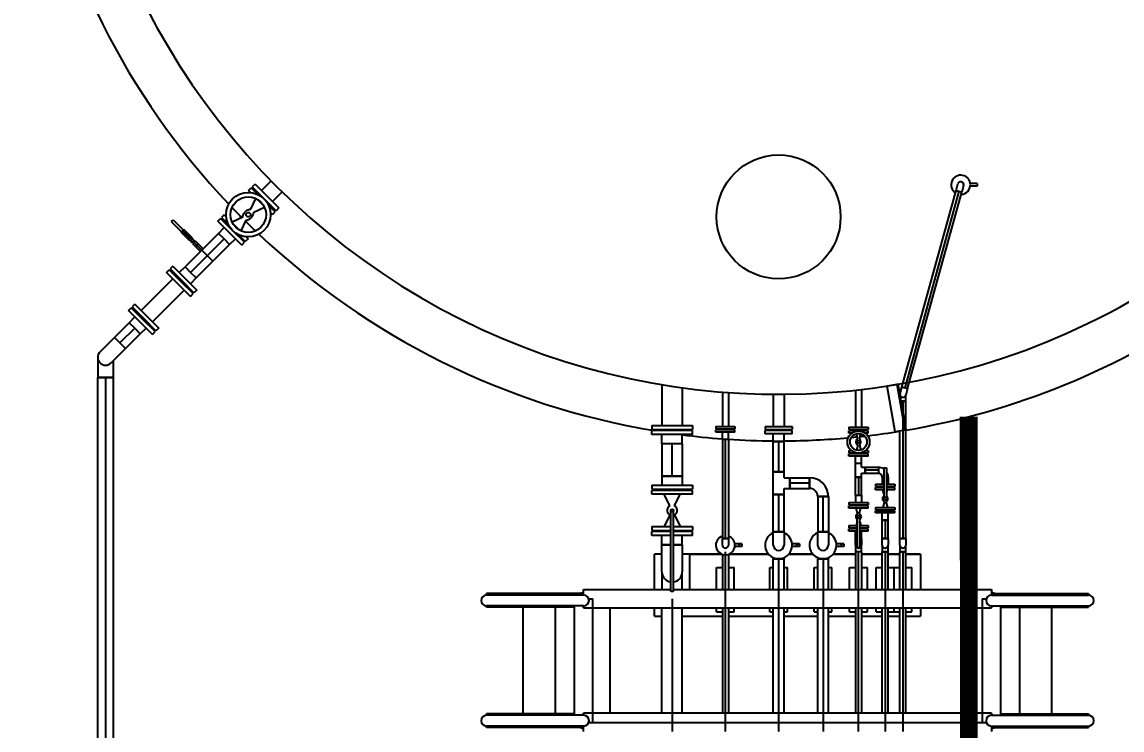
# Model space of a CAD drawing. Header units: inches. Extents: x 517790 to 538444, y 301815 to 302461.
# Drawn here: x 517831.44 to 517837.84, y 302307.45 to 302311.57 of the extents above; entities that cross this region are included whole.
import ezdxf
from ezdxf.enums import TextEntityAlignment as Align

# ---------------------------------------------------------------- set-up
doc = ezdxf.new("R2010")
doc.units = ezdxf.units.IN
doc.header["$MEASUREMENT"] = 0
for name, color, linetype in [('电气-接地设计-接地线', 3, '接地线'), ('硅胶总平面底图 工艺装置区', 253, 'Continuous'), ('硅胶总平面底图0804', 253, 'Continuous')]:
    doc.layers.add(name, color=color, linetype=linetype)
doc.styles.add('EESLTYPE', font='TXT.shx')
doc.styles.add('HZTXT', font='simplexs.shx', dxfattribs={"width": 0.7, "bigfont": 'hztxt.shx'})
doc.linetypes.add('接地线', pattern='A,500,["/",EESLTYPE,S=200,R=0,X=0,Y=-100],-200,60,-200', length=960)

msp = doc.modelspace()

# ---------------------------------------------------------------- linework, layer by layer
at = {"layer": '电气-接地设计-接地线', "color": 1, "linetype": '接地线', "ltscale": 0.005, "const_width": 0.1033}
msp.add_lwpolyline([(517836.9519, 302309.2702), (517836.9524, 302303.3303)], dxfattribs=at)
at = {"layer": '硅胶总平面底图 工艺装置区', "color": 9, "linetype": 'Continuous', "lineweight": -3}
for p, q in [((517832.7977, 302310.6248), (517832.7814, 302310.6086)), ((517832.7814, 302310.6086), (517832.851, 302310.539)), ((517832.7977, 302310.6248), (517832.8672, 302310.5552)), ((517832.8906, 302310.6436), (517832.8348, 302310.5877)), ((517836.8787, 302310.5872), (517836.8892, 302310.6252)), ((517836.9225, 302310.616), (517836.912, 302310.578)), ((517837.001, 302310.6283), (517836.9611, 302310.6283)), ((517837.001, 302310.6128), (517836.9611, 302310.6128)), ((517837.001, 302310.6283), (517837.001, 302310.6128)), ((517832.7596, 302310.5868), (517832.7759, 302310.6031)), ((517832.7715, 302310.5749), (517832.7596, 302310.5868)), ((517832.8178, 302310.5611), (517832.7759, 302310.6031)), ((517832.8134, 302310.5655), (517832.8141, 302310.5671)), ((517832.8227, 302310.5585), (517832.8141, 302310.5671)), ((517832.8672, 302310.5552), (517832.9368, 302310.4856)), ((517832.9556, 302310.5786), (517832.8997, 302310.5228)), ((517836.5628, 302309.4428), (517836.8787, 302310.5872)), ((517836.8954, 302310.5826), (517836.5794, 302309.4382)), ((517836.596, 302309.4337), (517836.912, 302310.578)), ((517836.8787, 302310.5872), (517836.912, 302310.578)), ((517836.8787, 302310.5872), (517836.8954, 302310.5826)), ((517836.8954, 302310.5826), (517836.912, 302310.578)), ((517832.7731, 302310.4781), (517832.8017, 302310.5403)), ((517832.7901, 302310.4611), (517832.8523, 302310.4897)), ((517832.8292, 302310.5172), (517832.811, 302310.5354)), ((517832.8474, 302310.499), (517832.8292, 302310.5172)), ((517832.851, 302310.539), (517832.9206, 302310.4694)), ((517832.8791, 302310.5021), (517832.8705, 302310.5107)), ((517832.9151, 302310.4639), (517832.8732, 302310.5058)), ((517832.8776, 302310.5014), (517832.8791, 302310.5021)), ((517832.9368, 302310.4856), (517832.9206, 302310.4694)), ((517832.3156, 302310.4114), (517832.3211, 302310.4168)), ((517832.3211, 302310.4168), (517832.438, 302310.2999)), ((517832.5812, 302310.4083), (517832.5974, 302310.4246)), ((517832.667, 302310.355), (517832.5974, 302310.4246)), ((517832.6181, 302310.4453), (517832.6018, 302310.429)), ((517832.6018, 302310.429), (517832.6437, 302310.3871)), ((517832.6181, 302310.4453), (517832.6299, 302310.4334)), ((517832.7268, 302310.4318), (517832.6646, 302310.4031)), ((517832.7438, 302310.4148), (517832.7151, 302310.3526)), ((517832.8988, 302310.4476), (517832.887, 302310.4595)), ((517832.8988, 302310.4476), (517832.9151, 302310.4639)), ((517832.3101, 302310.4059), (517832.3156, 302310.4114)), ((517832.3101, 302310.4059), (517832.427, 302310.289)), ((517832.4239, 302310.3031), (517832.3733, 302310.3536)), ((517832.3811, 302310.3614), (517832.3788, 302310.3591)), ((517832.3811, 302310.3614), (517832.4317, 302310.3109)), ((517832.6508, 302310.3387), (517832.5812, 302310.4083)), ((517832.5846, 302310.3376), (517832.6183, 302310.3712)), ((517832.6393, 302310.3915), (517832.6378, 302310.3908)), ((517832.6378, 302310.3908), (517832.6464, 302310.3822)), ((517832.7366, 302310.2854), (517832.667, 302310.355)), ((517832.6695, 302310.3939), (517832.6877, 302310.3757)), ((517832.6877, 302310.3757), (517832.7059, 302310.3575)), ((517832.3679, 302310.3481), (517832.3655, 302310.3458)), ((517832.3655, 302310.3458), (517832.4161, 302310.2953)), ((517832.4016, 302310.3144), (517832.3993, 302310.3121)), ((517832.4148, 302310.3277), (517832.4125, 302310.3254)), ((517832.4184, 302310.2976), (517832.4161, 302310.2953)), ((517832.4317, 302310.3109), (517832.4293, 302310.3085)), ((517832.4411, 302310.2858), (517832.4333, 302310.278)), ((517832.4367, 302310.2865), (517832.4385, 302310.2832)), ((517832.4404, 302310.2902), (517832.4437, 302310.2885)), ((517832.4489, 302310.2936), (517832.4411, 302310.2858)), ((517832.4579, 302310.269), (517832.4411, 302310.2858)), ((517832.4489, 302310.2936), (517832.4948, 302310.2477)), ((517832.487, 302310.2399), (517832.5846, 302310.3376)), ((517832.6171, 302310.3051), (517832.5195, 302310.2075)), ((517832.5846, 302310.3376), (517832.6171, 302310.3051)), ((517832.6171, 302310.3051), (517832.5846, 302310.3376)), ((517832.6171, 302310.3051), (517832.6496, 302310.2726)), ((517832.6496, 302310.2726), (517832.6171, 302310.3051)), ((517832.6496, 302310.2726), (517832.6832, 302310.3063)), ((517832.7203, 302310.2691), (517832.6508, 302310.3387)), ((517832.6942, 302310.3344), (517832.7028, 302310.3258)), ((517832.6991, 302310.3317), (517832.741, 302310.2898)), ((517832.7035, 302310.3273), (517832.7028, 302310.3258)), ((517832.7203, 302310.2691), (517832.7366, 302310.2854)), ((517832.7573, 302310.3061), (517832.741, 302310.2898)), ((517832.7454, 302310.3179), (517832.7573, 302310.3061)), ((517832.3901, 302310.143), (517832.487, 302310.2399)), ((517832.4333, 302310.278), (517832.4792, 302310.2321)), ((517832.4501, 302310.2612), (517832.4657, 302310.2768)), ((517832.487, 302310.2399), (517832.4579, 302310.269)), ((517832.5519, 302310.175), (517832.487, 302310.2399)), ((517832.4916, 302310.2353), (517832.487, 302310.2399)), ((517832.5519, 302310.175), (517832.6496, 302310.2726)), ((517832.5195, 302310.2075), (517832.4226, 302310.1106)), ((517832.455, 302310.0781), (517832.5519, 302310.175)), ((517832.2824, 302310.1096), (517832.2987, 302310.1259)), ((517832.352, 302310.04), (517832.2824, 302310.1096)), ((517832.3683, 302310.0563), (517832.2987, 302310.1259)), ((517832.3193, 302310.1465), (517832.303, 302310.1302)), ((517832.303, 302310.1302), (517832.3726, 302310.0606)), ((517832.3193, 302310.1465), (517832.3889, 302310.0769)), ((517832.3901, 302310.143), (517832.3564, 302310.1094)), ((517832.3901, 302310.143), (517832.4226, 302310.1106)), ((517832.3901, 302310.143), (517832.4226, 302310.1106)), ((517832.4226, 302310.1106), (517832.455, 302310.0781)), ((517832.4226, 302310.1106), (517832.455, 302310.0781)), ((517832.3195, 302310.0725), (517832.1351, 302309.8881)), ((517832.4216, 302309.9704), (517832.352, 302310.04)), ((517832.4379, 302309.9867), (517832.3683, 302310.0563)), ((517832.3726, 302310.0606), (517832.4422, 302309.991)), ((517832.3889, 302310.0769), (517832.4585, 302310.0073)), ((517832.455, 302310.0781), (517832.4214, 302310.0444)), ((517832.3845, 302310.0075), (517832.2001, 302309.8231)), ((517832.4216, 302309.9704), (517832.4379, 302309.9867)), ((517832.4585, 302310.0073), (517832.4422, 302309.991)), ((517832.0611, 302309.8882), (517832.0773, 302309.9045)), ((517832.1469, 302309.8349), (517832.0773, 302309.9045)), ((517832.098, 302309.9252), (517832.0817, 302309.9089)), ((517832.0817, 302309.9089), (517832.1513, 302309.8393)), ((517832.098, 302309.9252), (517832.1676, 302309.8556)), ((517832.1307, 302309.8186), (517832.0611, 302309.8882)), ((517832.0645, 302309.8175), (517832.0982, 302309.8511)), ((517832.1513, 302309.8393), (517832.2209, 302309.7697)), ((517832.1676, 302309.8556), (517832.2372, 302309.786)), ((517831.9789, 302309.7318), (517832.0645, 302309.8175)), ((517832.097, 302309.785), (517832.0113, 302309.6993)), ((517832.0645, 302309.8175), (517832.097, 302309.785)), ((517832.097, 302309.785), (517832.0645, 302309.8175)), ((517832.097, 302309.785), (517832.1295, 302309.7525)), ((517832.1295, 302309.7525), (517832.097, 302309.785)), ((517832.1295, 302309.7525), (517832.1631, 302309.7862)), ((517832.2002, 302309.749), (517832.1307, 302309.8186)), ((517832.2165, 302309.7653), (517832.1469, 302309.8349)), ((517832.2372, 302309.786), (517832.2209, 302309.7697)), ((517831.8953, 302309.6483), (517831.9789, 302309.7318)), ((517831.9789, 302309.7318), (517832.0113, 302309.6993)), ((517832.0438, 302309.6668), (517831.9789, 302309.7318)), ((517832.0438, 302309.6668), (517832.1295, 302309.7525)), ((517832.2002, 302309.749), (517832.2165, 302309.7653)), ((517832.0438, 302309.6668), (517831.9603, 302309.5833)), ((517832.0113, 302309.6993), (517832.0438, 302309.6668)), ((517831.8819, 302309.6158), (517831.8819, 302309.4977)), ((517831.9737, 302309.4977), (517831.9737, 302309.5968)), ((517831.9278, 302309.4977), (517831.8819, 302309.4977)), ((517831.8819, 302309.4977), (517831.9278, 302309.4977)), ((517831.8819, 302306.7211), (517831.8819, 302309.4977)), ((517831.9737, 302309.4977), (517831.9278, 302309.4977)), ((517831.9278, 302309.4977), (517831.9278, 302306.7211)), ((517831.9278, 302309.4977), (517831.9737, 302309.4977)), ((517831.9737, 302306.7211), (517831.9737, 302309.4977)), ((517835.1665, 302309.4565), (517835.1665, 302309.2182)), ((517836.535, 302309.4581), (517836.477, 302309.448)), ((517836.5411, 302309.4592), (517836.535, 302309.4581)), ((517836.5814, 302309.1927), (517836.535, 302309.4581)), ((517836.5875, 302309.1938), (517836.5411, 302309.4592)), ((517835.2847, 302309.4385), (517835.2847, 302309.2182)), ((517835.5183, 302309.4133), (517835.5183, 302309.213)), ((517835.5528, 302309.4107), (517835.5528, 302309.213)), ((517835.8144, 302309.4004), (517835.8144, 302309.2133)), ((517835.8768, 302309.4004), (517835.8768, 302309.2133)), ((517836.2933, 302309.4246), (517836.2933, 302309.2084)), ((517836.3278, 302309.4285), (517836.3278, 302309.2084)), ((517836.5234, 302309.1825), (517836.477, 302309.448)), ((517836.5517, 302309.4003), (517836.5517, 302309.3988)), ((517836.5523, 302309.4049), (517836.5628, 302309.4428)), ((517836.596, 302309.4337), (517836.5628, 302309.4428)), ((517836.5628, 302309.4428), (517836.5794, 302309.4382)), ((517836.5794, 302309.4382), (517836.596, 302309.4337)), ((517836.596, 302309.4337), (517836.5855, 302309.3957)), ((517836.5862, 302309.3609), (517836.5862, 302309.398)), ((517836.5689, 302309.3609), (517836.5583, 302309.3609)), ((517836.5583, 302309.3609), (517836.5862, 302309.3609)), ((517836.5862, 302309.3609), (517836.5689, 302309.3609)), ((517836.5689, 302309.3609), (517836.5689, 302309.3002)), ((517836.5862, 302309.2016), (517836.5862, 302309.3609)), ((517836.5689, 302309.3002), (517836.5689, 302309.1905)), ((517835.1075, 302309.2182), (517835.3437, 302309.2182)), ((517835.1075, 302309.2182), (517835.1075, 302309.1952)), ((517835.3437, 302309.2182), (517835.3437, 302309.1952)), ((517835.4798, 302309.213), (517835.5356, 302309.213)), ((517835.4798, 302309.213), (517835.4798, 302309.1998)), ((517835.4798, 302309.1998), (517835.5356, 302309.1998)), ((517835.5356, 302309.213), (517835.5914, 302309.213)), ((517835.5356, 302309.1998), (517835.5914, 302309.1998)), ((517835.5914, 302309.213), (517835.5914, 302309.1998)), ((517835.7669, 302309.2133), (517835.8456, 302309.2133)), ((517835.7669, 302309.2133), (517835.7669, 302309.1952)), ((517835.8456, 302309.2133), (517835.9243, 302309.2133)), ((517835.9243, 302309.2133), (517835.9243, 302309.1952)), ((517836.2548, 302309.2084), (517836.3106, 302309.2084)), ((517836.2548, 302309.2084), (517836.2548, 302309.1952)), ((517836.3106, 302309.2084), (517836.3664, 302309.2084)), ((517836.3664, 302309.2084), (517836.3664, 302309.1952)), ((517835.1075, 302309.1952), (517835.3437, 302309.1952)), ((517835.2256, 302309.189), (517835.1075, 302309.189)), ((517835.1075, 302309.166), (517835.1075, 302309.189)), ((517835.2256, 302309.166), (517835.1075, 302309.166)), ((517835.1665, 302309.1119), (517835.1665, 302309.166)), ((517835.3437, 302309.189), (517835.2256, 302309.189)), ((517835.3437, 302309.166), (517835.2256, 302309.166)), ((517835.2847, 302309.1119), (517835.2847, 302309.166)), ((517835.3437, 302309.166), (517835.3437, 302309.189)), ((517835.5356, 302309.1936), (517835.4798, 302309.1936)), ((517835.4798, 302309.1804), (517835.4798, 302309.1936)), ((517835.5356, 302309.1804), (517835.4798, 302309.1804)), ((517835.5183, 302309.138), (517835.5183, 302309.1804)), ((517835.5356, 302309.138), (517835.5183, 302309.138)), ((517835.5528, 302309.138), (517835.5183, 302309.138)), ((517835.5183, 302309.138), (517835.5183, 302308.5613)), ((517835.5914, 302309.1936), (517835.5356, 302309.1936)), ((517835.5914, 302309.1804), (517835.5356, 302309.1804)), ((517835.5528, 302309.138), (517835.5356, 302309.138)), ((517835.5356, 302308.5613), (517835.5356, 302309.138)), ((517835.5528, 302309.138), (517835.5528, 302309.1804)), ((517835.5528, 302309.138), (517835.5528, 302308.5613)), ((517835.5914, 302309.1804), (517835.5914, 302309.1936)), ((517835.7669, 302309.1952), (517835.8456, 302309.1952)), ((517835.8456, 302309.189), (517835.7669, 302309.189)), ((517835.7669, 302309.1709), (517835.7669, 302309.189)), ((517835.8456, 302309.1709), (517835.7669, 302309.1709)), ((517835.8144, 302309.125), (517835.8144, 302309.1709)), ((517835.8456, 302309.1952), (517835.9243, 302309.1952)), ((517835.9243, 302309.189), (517835.8456, 302309.189)), ((517835.9243, 302309.1709), (517835.8456, 302309.1709)), ((517835.8768, 302309.125), (517835.8768, 302309.1709)), ((517835.9243, 302309.1709), (517835.9243, 302309.189)), ((517836.2548, 302309.1952), (517836.3106, 302309.1952)), ((517836.3022, 302309.1875), (517836.2548, 302309.1875)), ((517836.2548, 302309.1743), (517836.2548, 302309.1875)), ((517836.2708, 302309.1743), (517836.2548, 302309.1743)), ((517836.3278, 302309.189), (517836.2933, 302309.189)), ((517836.2937, 302309.1875), (517836.2933, 302309.189)), ((517836.3058, 302309.1417), (517836.2981, 302309.1709)), ((517836.3106, 302309.1952), (517836.3664, 302309.1952)), ((517836.3154, 302309.1417), (517836.3231, 302309.1709)), ((517836.3664, 302309.1875), (517836.3189, 302309.1875)), ((517836.3274, 302309.1875), (517836.3278, 302309.189)), ((517836.3664, 302309.1743), (517836.3504, 302309.1743)), ((517836.3664, 302309.1743), (517836.3664, 302309.1875)), ((517836.5814, 302309.1927), (517836.5234, 302309.1825)), ((517836.5517, 302308.5613), (517836.5517, 302309.1875)), ((517836.5689, 302309.1905), (517836.5689, 302308.5613)), ((517836.5875, 302309.1938), (517836.5814, 302309.1927)), ((517836.5862, 302308.5613), (517836.5862, 302309.1935)), ((517835.2847, 302309.1119), (517835.1665, 302309.1119)), ((517835.1665, 302309.1119), (517835.1665, 302308.9247)), ((517835.2256, 302309.1119), (517835.1665, 302309.1119)), ((517835.2256, 302308.9247), (517835.2256, 302309.1119)), ((517835.2847, 302309.1119), (517835.2256, 302309.1119)), ((517835.2847, 302309.1119), (517835.2847, 302308.9247)), ((517835.8144, 302309.125), (517835.8768, 302309.125)), ((517835.8144, 302308.9493), (517835.8144, 302309.125)), ((517835.8456, 302309.125), (517835.8144, 302309.125)), ((517835.8456, 302309.125), (517835.8456, 302308.9493)), ((517835.8768, 302309.125), (517835.8456, 302309.125)), ((517835.8768, 302308.9493), (517835.8768, 302309.125)), ((517836.2548, 302309.0726), (517836.2708, 302309.0726)), ((517836.2548, 302309.0726), (517836.2548, 302309.0594)), ((517836.3058, 302309.1051), (517836.2981, 302309.076)), ((517836.3154, 302309.1051), (517836.3231, 302309.076)), ((517836.3504, 302309.0726), (517836.3664, 302309.0726)), ((517836.3664, 302309.0726), (517836.3664, 302309.0594)), ((517836.2548, 302309.0594), (517836.3022, 302309.0594)), ((517836.3106, 302309.0532), (517836.2548, 302309.0532)), ((517836.2548, 302309.04), (517836.2548, 302309.0532)), ((517836.3106, 302309.04), (517836.2548, 302309.04)), ((517836.2937, 302309.0594), (517836.2933, 302309.0578)), ((517836.2933, 302309.0578), (517836.3106, 302309.0578)), ((517836.2933, 302308.9976), (517836.2933, 302309.04)), ((517836.3106, 302309.0578), (517836.3278, 302309.0578)), ((517836.3664, 302309.0532), (517836.3106, 302309.0532)), ((517836.3664, 302309.04), (517836.3106, 302309.04)), ((517836.3189, 302309.0594), (517836.3664, 302309.0594)), ((517836.3274, 302309.0594), (517836.3278, 302309.0578)), ((517836.3278, 302308.9976), (517836.3278, 302309.04)), ((517836.3664, 302309.04), (517836.3664, 302309.0532)), ((517835.8144, 302308.9493), (517835.8768, 302308.9493)), ((517835.8768, 302308.9492), (517835.8144, 302308.9492)), ((517835.8144, 302308.818), (517835.8144, 302308.9492)), ((517835.8768, 302308.9148), (517835.8768, 302308.9492)), ((517836.3106, 302308.9976), (517836.2933, 302308.9976)), ((517836.3278, 302308.9976), (517836.2933, 302308.9976)), ((517836.2933, 302308.9188), (517836.2933, 302308.9976)), ((517836.3278, 302308.9976), (517836.3106, 302308.9976)), ((517836.3278, 302308.9755), (517836.3278, 302308.9976)), ((517836.3278, 302308.9755), (517836.3499, 302308.9755)), ((517836.3278, 302308.9188), (517836.3278, 302308.9409)), ((517836.3278, 302308.9409), (517836.3499, 302308.9409)), ((517836.3499, 302308.9409), (517836.3499, 302308.9755)), ((517836.35, 302308.9755), (517836.35, 302308.9409)), ((517836.35, 302308.9755), (517836.4262, 302308.9755)), ((517836.4262, 302308.9582), (517836.35, 302308.9582)), ((517836.35, 302308.9409), (517836.4262, 302308.9409)), ((517836.4262, 302308.9755), (517836.4262, 302308.9409)), ((517836.4262, 302308.9755), (517836.4262, 302308.9409)), ((517836.4578, 302308.9734), (517836.4656, 302308.9734)), ((517836.4578, 302308.9734), (517836.4578, 302308.793)), ((517836.4656, 302308.9734), (517836.4733, 302308.9734)), ((517836.4733, 302308.9734), (517836.4733, 302308.793)), ((517835.2847, 302308.9247), (517835.1665, 302308.9247)), ((517835.1665, 302308.9247), (517835.2256, 302308.9247)), ((517835.1665, 302308.9247), (517835.1665, 302308.8706)), ((517835.2256, 302308.9247), (517835.2847, 302308.9247)), ((517835.2847, 302308.9247), (517835.2847, 302308.8706)), ((517835.8768, 302308.9148), (517835.9112, 302308.9148)), ((517835.9112, 302308.9148), (517835.9112, 302308.8525)), ((517835.9112, 302308.9148), (517836.0252, 302308.9148)), ((517835.9112, 302308.8525), (517835.9112, 302308.9148)), ((517836.0252, 302308.8836), (517835.9112, 302308.8836)), ((517836.0252, 302308.9148), (517836.0252, 302308.8525)), ((517836.0252, 302308.8525), (517836.0252, 302308.9148)), ((517836.2933, 302308.9188), (517836.3278, 302308.9188)), ((517836.2933, 302308.8131), (517836.2933, 302308.9188)), ((517836.3278, 302308.9188), (517836.2933, 302308.9188)), ((517836.3106, 302308.9188), (517836.3106, 302308.8131)), ((517836.3278, 302308.8131), (517836.3278, 302308.9188)), ((517836.4098, 302308.8764), (517836.4578, 302308.8764)), ((517836.4098, 302308.8764), (517836.4098, 302308.8632)), ((517836.4483, 302308.9188), (517836.4578, 302308.9188)), ((517836.4483, 302308.9188), (517836.4483, 302308.8764)), ((517836.4578, 302308.9188), (517836.4483, 302308.9188)), ((517836.4733, 302308.9188), (517836.4828, 302308.9188)), ((517836.4828, 302308.9188), (517836.4733, 302308.9188)), ((517836.4733, 302308.8764), (517836.5214, 302308.8764)), ((517836.4828, 302308.9188), (517836.4828, 302308.8764)), ((517836.5214, 302308.8764), (517836.5214, 302308.8632)), ((517835.1075, 302308.8706), (517835.2256, 302308.8706)), ((517835.1075, 302308.8706), (517835.1075, 302308.8476)), ((517835.1075, 302308.8476), (517835.2256, 302308.8476)), ((517835.2256, 302308.8414), (517835.1075, 302308.8414)), ((517835.1075, 302308.8184), (517835.1075, 302308.8414)), ((517835.2256, 302308.8184), (517835.1075, 302308.8184)), ((517835.2256, 302308.843), (517835.1665, 302308.843)), ((517835.1673, 302308.8414), (517835.1665, 302308.843)), ((517835.2124, 302308.7511), (517835.1788, 302308.8184)), ((517835.2256, 302308.8706), (517835.3437, 302308.8706)), ((517835.2256, 302308.8476), (517835.3437, 302308.8476)), ((517835.2847, 302308.843), (517835.2256, 302308.843)), ((517835.3437, 302308.8414), (517835.2256, 302308.8414)), ((517835.3437, 302308.8184), (517835.2256, 302308.8184)), ((517835.2388, 302308.7511), (517835.2724, 302308.8184)), ((517835.2839, 302308.8414), (517835.2847, 302308.843)), ((517835.3437, 302308.8706), (517835.3437, 302308.8476)), ((517835.3437, 302308.8184), (517835.3437, 302308.8414)), ((517835.8144, 302308.818), (517835.8768, 302308.818)), ((517835.8144, 302308.6007), (517835.8144, 302308.818)), ((517835.8768, 302308.818), (517835.8144, 302308.818)), ((517835.8456, 302308.818), (517835.8456, 302308.6007)), ((517835.8768, 302308.818), (517835.8768, 302308.8525)), ((517835.8768, 302308.8525), (517835.9112, 302308.8525)), ((517835.8768, 302308.6007), (517835.8768, 302308.818)), ((517835.9112, 302308.8525), (517836.0252, 302308.8525)), ((517836.2933, 302308.8131), (517836.3278, 302308.8131)), ((517836.2933, 302308.8131), (517836.3106, 302308.8131)), ((517836.2933, 302308.8131), (517836.2933, 302308.7706)), ((517836.3106, 302308.8131), (517836.3278, 302308.8131)), ((517836.3278, 302308.8131), (517836.3278, 302308.7706)), ((517836.4098, 302308.8632), (517836.4578, 302308.8632)), ((517836.4578, 302308.857), (517836.4098, 302308.857)), ((517836.4098, 302308.8438), (517836.4098, 302308.857)), ((517836.4578, 302308.8438), (517836.4098, 302308.8438)), ((517836.4578, 302308.8586), (517836.4483, 302308.8586)), ((517836.4487, 302308.857), (517836.4483, 302308.8586)), ((517836.4578, 302308.8224), (517836.4522, 302308.8438)), ((517836.4733, 302308.8632), (517836.5214, 302308.8632)), ((517836.4828, 302308.8586), (517836.4733, 302308.8586)), ((517836.5214, 302308.857), (517836.4733, 302308.857)), ((517836.5214, 302308.8438), (517836.4733, 302308.8438)), ((517836.4733, 302308.8224), (517836.479, 302308.8438)), ((517836.4824, 302308.857), (517836.4828, 302308.8586)), ((517836.5214, 302308.8438), (517836.5214, 302308.857)), ((517836.1351, 302308.8049), (517836.0728, 302308.8049)), ((517836.0728, 302308.8049), (517836.0728, 302308.6007)), ((517836.0728, 302308.8049), (517836.1351, 302308.8049)), ((517836.1039, 302308.6007), (517836.1039, 302308.8049)), ((517836.1351, 302308.8049), (517836.1351, 302308.6007)), ((517836.2548, 302308.7706), (517836.3106, 302308.7706)), ((517836.2548, 302308.7706), (517836.2548, 302308.7574)), ((517836.2548, 302308.7574), (517836.3106, 302308.7574)), ((517836.3106, 302308.7512), (517836.2548, 302308.7512)), ((517836.2548, 302308.7381), (517836.2548, 302308.7512)), ((517836.3278, 302308.7528), (517836.2933, 302308.7528)), ((517836.2937, 302308.7512), (517836.2933, 302308.7528)), ((517836.3106, 302308.7706), (517836.3664, 302308.7706)), ((517836.3106, 302308.7574), (517836.3664, 302308.7574)), ((517836.3664, 302308.7512), (517836.3106, 302308.7512)), ((517836.3274, 302308.7512), (517836.3278, 302308.7528)), ((517836.3664, 302308.7706), (517836.3664, 302308.7574)), ((517836.3664, 302308.7381), (517836.3664, 302308.7512)), ((517836.4614, 302308.7771), (517836.4522, 302308.7421)), ((517836.4698, 302308.7771), (517836.479, 302308.7421)), ((517835.2124, 302308.6981), (517835.1788, 302308.6308)), ((517835.2178, 302308.2522), (517835.2178, 302308.7246)), ((517835.2333, 302308.2522), (517835.2333, 302308.7246)), ((517835.2388, 302308.6981), (517835.2724, 302308.6308)), ((517836.3106, 302308.7381), (517836.2548, 302308.7381)), ((517836.3064, 302308.7031), (517836.2972, 302308.7381)), ((517836.3028, 302308.5068), (517836.3028, 302308.6872)), ((517836.3664, 302308.7381), (517836.3106, 302308.7381)), ((517836.3148, 302308.7031), (517836.324, 302308.7381)), ((517836.3183, 302308.5068), (517836.3183, 302308.6872)), ((517836.4098, 302308.7421), (517836.4656, 302308.7421)), ((517836.4098, 302308.7421), (517836.4098, 302308.7289)), ((517836.4098, 302308.7289), (517836.4656, 302308.7289)), ((517836.4656, 302308.7228), (517836.4098, 302308.7228)), ((517836.4098, 302308.7096), (517836.4098, 302308.7228)), ((517836.4656, 302308.7096), (517836.4098, 302308.7096)), ((517836.4487, 302308.7289), (517836.4483, 302308.7274)), ((517836.4483, 302308.7274), (517836.4656, 302308.7274)), ((517836.4483, 302308.6671), (517836.4483, 302308.7096)), ((517836.4656, 302308.7421), (517836.5214, 302308.7421)), ((517836.4656, 302308.7289), (517836.5214, 302308.7289)), ((517836.4656, 302308.7274), (517836.4828, 302308.7274)), ((517836.5214, 302308.7228), (517836.4656, 302308.7228)), ((517836.5214, 302308.7096), (517836.4656, 302308.7096)), ((517836.4824, 302308.7289), (517836.4828, 302308.7274)), ((517836.4828, 302308.6671), (517836.4828, 302308.7096)), ((517836.5214, 302308.7421), (517836.5214, 302308.7289)), ((517836.5214, 302308.7096), (517836.5214, 302308.7228)), ((517835.1075, 302308.6308), (517835.2178, 302308.6308)), ((517835.1075, 302308.6308), (517835.1075, 302308.6078)), ((517835.2333, 302308.6308), (517835.3437, 302308.6308)), ((517835.3437, 302308.6308), (517835.3437, 302308.6078)), ((517836.2548, 302308.6363), (517836.3028, 302308.6363)), ((517836.2548, 302308.6363), (517836.2548, 302308.6232)), ((517836.2548, 302308.6232), (517836.3028, 302308.6232)), ((517836.2937, 302308.6232), (517836.2933, 302308.6216)), ((517836.2933, 302308.6216), (517836.3028, 302308.6216)), ((517836.3028, 302308.6577), (517836.2972, 302308.6363)), ((517836.3183, 302308.6577), (517836.324, 302308.6363)), ((517836.3183, 302308.6363), (517836.3664, 302308.6363)), ((517836.3183, 302308.6232), (517836.3664, 302308.6232)), ((517836.3183, 302308.6216), (517836.3278, 302308.6216)), ((517836.3274, 302308.6232), (517836.3278, 302308.6216)), ((517836.3664, 302308.6363), (517836.3664, 302308.6232)), ((517836.4656, 302308.6671), (517836.4483, 302308.6671)), ((517836.4483, 302308.6671), (517836.4656, 302308.6671)), ((517836.4483, 302308.5613), (517836.4483, 302308.6671)), ((517836.4828, 302308.6671), (517836.4656, 302308.6671)), ((517836.4656, 302308.6671), (517836.4656, 302308.5613)), ((517836.4656, 302308.6671), (517836.4828, 302308.6671)), ((517836.4828, 302308.5613), (517836.4828, 302308.6671)), ((517835.1075, 302308.6078), (517835.2178, 302308.6078)), ((517835.2178, 302308.6016), (517835.1075, 302308.6016)), ((517835.1075, 302308.5786), (517835.1075, 302308.6016)), ((517835.2178, 302308.5786), (517835.1075, 302308.5786)), ((517835.1673, 302308.6078), (517835.1665, 302308.6062)), ((517835.1665, 302308.6062), (517835.2178, 302308.6062)), ((517835.1665, 302308.5245), (517835.1665, 302308.5786)), ((517835.2333, 302308.6078), (517835.3437, 302308.6078)), ((517835.2333, 302308.6062), (517835.2847, 302308.6062)), ((517835.3437, 302308.6016), (517835.2333, 302308.6016)), ((517835.3437, 302308.5786), (517835.2333, 302308.5786)), ((517835.2839, 302308.6078), (517835.2847, 302308.6062)), ((517835.2847, 302308.5245), (517835.2847, 302308.5786)), ((517835.3437, 302308.5786), (517835.3437, 302308.6016)), ((517835.5528, 302308.5613), (517835.5183, 302308.5613)), ((517835.5183, 302308.5613), (517835.5528, 302308.5613)), ((517835.5183, 302308.522), (517835.5183, 302308.5613)), ((517835.5528, 302308.5613), (517835.5528, 302308.522)), ((517835.8768, 302308.6007), (517835.8144, 302308.6007)), ((517835.8144, 302308.522), (517835.8144, 302308.6007)), ((517835.8144, 302308.6007), (517835.8768, 302308.6007)), ((517835.8768, 302308.6007), (517835.8768, 302308.522)), ((517836.0728, 302308.6007), (517836.1351, 302308.6007)), ((517836.0728, 302308.522), (517836.0728, 302308.6007)), ((517836.1351, 302308.6007), (517836.0728, 302308.6007)), ((517836.1351, 302308.6007), (517836.1351, 302308.522)), ((517836.3028, 302308.617), (517836.2548, 302308.617)), ((517836.2548, 302308.6038), (517836.2548, 302308.617)), ((517836.3028, 302308.6038), (517836.2548, 302308.6038)), ((517836.2933, 302308.5613), (517836.2933, 302308.6038)), ((517836.2933, 302308.5613), (517836.3028, 302308.5613)), ((517836.2933, 302308.522), (517836.2933, 302308.5613)), ((517836.3028, 302308.5613), (517836.2933, 302308.5613)), ((517836.3664, 302308.617), (517836.3183, 302308.617)), ((517836.3664, 302308.6038), (517836.3183, 302308.6038)), ((517836.3183, 302308.5613), (517836.3278, 302308.5613)), ((517836.3278, 302308.5613), (517836.3183, 302308.5613)), ((517836.3278, 302308.5613), (517836.3278, 302308.6038)), ((517836.3278, 302308.5613), (517836.3278, 302308.522)), ((517836.3664, 302308.6038), (517836.3664, 302308.617)), ((517836.4483, 302308.5613), (517836.4656, 302308.5613)), ((517836.4828, 302308.5613), (517836.4483, 302308.5613)), ((517836.4483, 302308.522), (517836.4483, 302308.5613)), ((517836.4656, 302308.5613), (517836.4828, 302308.5613)), ((517836.4828, 302308.5613), (517836.4828, 302308.522)), ((517836.5862, 302308.5613), (517836.5517, 302308.5613)), ((517836.5517, 302308.522), (517836.5517, 302308.5613)), ((517836.5517, 302308.5613), (517836.5862, 302308.5613)), ((517836.5862, 302308.5613), (517836.5862, 302308.522)), ((517835.2178, 302308.5245), (517835.1665, 302308.5245)), ((517835.1665, 302308.5245), (517835.2178, 302308.5245)), ((517835.1665, 302308.367), (517835.1665, 302308.5245)), ((517835.2847, 302308.5245), (517835.2333, 302308.5245)), ((517835.2333, 302308.5245), (517835.2847, 302308.5245)), ((517835.2847, 302308.5245), (517835.2847, 302308.367)), ((517835.6307, 302308.5297), (517835.5908, 302308.5297)), ((517835.6307, 302308.5142), (517835.5908, 302308.5142)), ((517835.6307, 302308.5297), (517835.6307, 302308.522)), ((517835.6307, 302308.522), (517835.6307, 302308.5142)), ((517835.967, 302308.5297), (517835.9239, 302308.5297)), ((517835.967, 302308.5142), (517835.9239, 302308.5142)), ((517835.967, 302308.5297), (517835.967, 302308.522)), ((517835.967, 302308.522), (517835.967, 302308.5142)), ((517836.2253, 302308.5297), (517836.1823, 302308.5297)), ((517836.2253, 302308.5142), (517836.1823, 302308.5142)), ((517836.2253, 302308.5297), (517836.2253, 302308.522)), ((517836.2253, 302308.522), (517836.2253, 302308.5142)), ((517836.2933, 302308.522), (517836.2933, 302308.4826)), ((517836.3106, 302308.5068), (517836.3028, 302308.5068)), ((517836.3183, 302308.5068), (517836.3106, 302308.5068)), ((517836.3278, 302308.4826), (517836.3278, 302308.522)), ((517836.4483, 302308.522), (517836.4483, 302308.4826)), ((517836.4828, 302308.4826), (517836.4828, 302308.522)), ((517836.5517, 302308.522), (517836.5517, 302308.4826)), ((517836.5862, 302308.4826), (517836.5862, 302308.522)), ((517835.1223, 302308.2636), (517835.1223, 302308.4703)), ((517835.1665, 302308.4703), (517835.1223, 302308.4703)), ((517835.3289, 302308.4703), (517835.2847, 302308.4703)), ((517835.3289, 302308.2636), (517835.3289, 302308.4703)), ((517835.5146, 302308.4703), (517835.3289, 302308.4703)), ((517835.3289, 302308.4703), (517835.5146, 302308.4703)), ((517835.5183, 302308.4689), (517835.5183, 302308.2636)), ((517835.5356, 302308.4662), (517835.5356, 302308.4826)), ((517835.5356, 302308.2636), (517835.5356, 302308.4662)), ((517835.5528, 302308.4689), (517835.5528, 302308.2636)), ((517835.7862, 302308.4703), (517835.5566, 302308.4703)), ((517835.5566, 302308.4703), (517835.7862, 302308.4703)), ((517835.8144, 302308.4497), (517835.8144, 302308.4432)), ((517835.8144, 302308.4432), (517835.8768, 302308.4432)), ((517835.8144, 302308.2636), (517835.8144, 302308.4432)), ((517835.8456, 302308.4432), (517835.8144, 302308.4432)), ((517835.8456, 302308.4432), (517835.8456, 302308.2636)), ((517835.8768, 302308.4432), (517835.8456, 302308.4432)), ((517835.8768, 302308.4432), (517835.8768, 302308.4497)), ((517835.8768, 302308.2636), (517835.8768, 302308.4432)), ((517836.0445, 302308.4703), (517835.905, 302308.4703)), ((517835.905, 302308.4703), (517836.0445, 302308.4703)), ((517836.0728, 302308.4497), (517836.0728, 302308.4432)), ((517836.0728, 302308.4432), (517836.1351, 302308.4432)), ((517836.0728, 302308.2636), (517836.0728, 302308.4432)), ((517836.1039, 302308.4432), (517836.0728, 302308.4432)), ((517836.1039, 302308.4432), (517836.1039, 302308.2636)), ((517836.1351, 302308.4432), (517836.1039, 302308.4432)), ((517836.1351, 302308.4432), (517836.1351, 302308.4497)), ((517836.1351, 302308.2636), (517836.1351, 302308.4432)), ((517836.2933, 302308.4703), (517836.1633, 302308.4703)), ((517836.1633, 302308.4703), (517836.2933, 302308.4703)), ((517836.3278, 302308.4826), (517836.2933, 302308.4826)), ((517836.2933, 302308.4826), (517836.2933, 302308.2636)), ((517836.3106, 302308.4826), (517836.2933, 302308.4826)), ((517836.3106, 302308.2636), (517836.3106, 302308.4826)), ((517836.3278, 302308.4826), (517836.3106, 302308.4826)), ((517836.3278, 302308.4826), (517836.3278, 302308.2636)), ((517836.4483, 302308.4703), (517836.3278, 302308.4703)), ((517836.3278, 302308.4703), (517836.4483, 302308.4703)), ((517836.4656, 302308.4826), (517836.4483, 302308.4826)), ((517836.4483, 302308.4826), (517836.4656, 302308.4826)), ((517836.4483, 302308.2636), (517836.4483, 302308.4826)), ((517836.4828, 302308.4826), (517836.4656, 302308.4826)), ((517836.4656, 302308.4826), (517836.4656, 302308.2636)), ((517836.4656, 302308.4826), (517836.4828, 302308.4826)), ((517836.4828, 302308.2636), (517836.4828, 302308.4826)), ((517836.5517, 302308.4703), (517836.4828, 302308.4703)), ((517836.4828, 302308.4703), (517836.5517, 302308.4703)), ((517836.5689, 302308.4826), (517836.5517, 302308.4826)), ((517836.5517, 302308.4826), (517836.5862, 302308.4826)), ((517836.5517, 302308.2636), (517836.5517, 302308.4826)), ((517836.5862, 302308.4826), (517836.5689, 302308.4826)), ((517836.5689, 302308.4826), (517836.5689, 302308.2636)), ((517836.5862, 302308.2636), (517836.5862, 302308.4826)), ((517836.6722, 302308.4703), (517836.5862, 302308.4703)), ((517836.5862, 302308.4703), (517836.6722, 302308.4703)), ((517836.6722, 302308.4703), (517836.6722, 302308.2636)), ((517836.6722, 302308.4703), (517836.6722, 302308.2636)), ((517835.1665, 302308.367), (517835.1665, 302308.2636)), ((517835.2847, 302308.2636), (517835.2847, 302308.367)), ((517835.4839, 302308.2636), (517835.4839, 302308.3928)), ((517835.4839, 302308.3928), (517835.5183, 302308.3928)), ((517835.5528, 302308.3928), (517835.5873, 302308.3928)), ((517835.5873, 302308.2636), (517835.5873, 302308.3928)), ((517835.7939, 302308.3928), (517835.8144, 302308.3928)), ((517835.7939, 302308.2636), (517835.7939, 302308.3928)), ((517835.8768, 302308.3928), (517835.8973, 302308.3928)), ((517835.8973, 302308.2636), (517835.8973, 302308.3928)), ((517836.0523, 302308.2636), (517836.0523, 302308.3928)), ((517836.0523, 302308.3928), (517836.0728, 302308.3928)), ((517836.1351, 302308.3928), (517836.1556, 302308.3928)), ((517836.1556, 302308.2636), (517836.1556, 302308.3928)), ((517836.2589, 302308.3928), (517836.2933, 302308.3928)), ((517836.2589, 302308.2636), (517836.2589, 302308.3928)), ((517836.3278, 302308.3928), (517836.3622, 302308.3928)), ((517836.3622, 302308.2636), (517836.3622, 302308.3928)), ((517836.4139, 302308.3928), (517836.4483, 302308.3928)), ((517836.4139, 302308.2636), (517836.4139, 302308.3928)), ((517836.4828, 302308.3928), (517836.5172, 302308.3928)), ((517836.5172, 302308.2636), (517836.5172, 302308.3928)), ((517836.5172, 302308.2636), (517836.5172, 302308.3928)), ((517836.5172, 302308.3928), (517836.5517, 302308.3928)), ((517836.5862, 302308.3928), (517836.6206, 302308.3928)), ((517836.6206, 302308.2636), (517836.6206, 302308.3928)), ((517834.1452, 302308.2316), (517834.1452, 302308.2404)), ((517834.1452, 302308.2404), (517834.1452, 302308.2316)), ((517834.6923, 302308.2404), (517834.1452, 302308.2404)), ((517834.7106, 302308.2636), (517835.2178, 302308.2636)), ((517834.7106, 302308.2316), (517834.7106, 302308.2636)), ((517835.2256, 302308.2522), (517835.2178, 302308.2522)), ((517835.2333, 302308.2522), (517835.2256, 302308.2522)), ((517835.2333, 302308.2636), (517837.084, 302308.2636)), ((517835.5356, 302308.1571), (517835.5356, 302308.2636)), ((517835.8456, 302308.2636), (517835.8456, 302308.1571)), ((517836.1039, 302308.2636), (517836.1039, 302308.1571)), ((517836.3106, 302308.1571), (517836.3106, 302308.2636)), ((517836.4656, 302308.2636), (517836.4656, 302308.1571)), ((517836.5689, 302308.2636), (517836.5689, 302308.1571)), ((517837.084, 302308.2636), (517837.084, 302308.2316)), ((517837.1022, 302308.2404), (517837.6494, 302308.2404)), ((517837.6494, 302308.2404), (517837.6494, 302308.2316)), ((517837.6494, 302308.2404), (517837.6494, 302308.2316)), ((517834.7106, 302308.2316), (517834.1452, 302308.2316)), ((517834.7401, 302308.2104), (517834.7638, 302308.2104)), ((517834.7638, 302307.4903), (517834.7638, 302308.2104)), ((517835.2256, 302308.2095), (517835.2256, 302308.1571)), ((517837.0307, 302308.2104), (517837.0544, 302308.2104)), ((517837.0307, 302308.2104), (517837.0307, 302307.4903)), ((517837.084, 302308.2316), (517837.6494, 302308.2316)), ((517834.1452, 302308.1603), (517834.1452, 302308.1691)), ((517834.1452, 302308.1691), (517834.1452, 302308.1603)), ((517834.7106, 302308.1691), (517834.1452, 302308.1691)), ((517834.6573, 302308.1603), (517834.1452, 302308.1603)), ((517834.3588, 302307.5403), (517834.3588, 302308.1603)), ((517834.5473, 302307.5403), (517834.5473, 302308.1603)), ((517834.6573, 302307.5315), (517834.6573, 302308.1691)), ((517834.7106, 302308.1571), (517834.7106, 302308.1691)), ((517834.7106, 302308.1571), (517837.084, 302308.1571)), ((517834.8622, 302308.1571), (517834.8622, 302307.5436)), ((517835.1223, 302308.1086), (517835.1223, 302308.1571)), ((517835.1223, 302308.1086), (517835.1223, 302308.1571)), ((517835.1223, 302308.1086), (517835.1665, 302308.1086)), ((517835.1223, 302308.1086), (517835.1665, 302308.1086)), ((517835.1665, 302307.5436), (517835.1665, 302308.1571)), ((517835.2256, 302308.1571), (517835.2256, 302307.5436)), ((517835.2847, 302307.5436), (517835.2847, 302308.1571)), ((517835.2847, 302308.1086), (517835.5183, 302308.1086)), ((517835.2847, 302308.1086), (517835.5183, 302308.1086)), ((517835.4839, 302308.1345), (517835.4839, 302308.1571)), ((517835.4839, 302308.1345), (517835.5183, 302308.1345)), ((517835.5183, 302308.1571), (517835.5183, 302307.5436)), ((517835.5356, 302307.5436), (517835.5356, 302308.1571)), ((517835.5528, 302308.1571), (517835.5528, 302307.5436)), ((517835.5528, 302308.1345), (517835.5873, 302308.1345)), ((517835.5528, 302308.1086), (517835.8144, 302308.1086)), ((517835.5528, 302308.1086), (517835.8144, 302308.1086)), ((517835.5873, 302308.1345), (517835.5873, 302308.1571)), ((517835.7939, 302308.1345), (517835.7939, 302308.1571)), ((517835.7939, 302308.1345), (517835.8144, 302308.1345)), ((517835.8144, 302307.5436), (517835.8144, 302308.1571)), ((517835.8456, 302308.1571), (517835.8456, 302307.5436)), ((517835.8768, 302307.5436), (517835.8768, 302308.1571)), ((517835.8768, 302308.1345), (517835.8973, 302308.1345)), ((517835.8768, 302308.1086), (517836.0728, 302308.1086)), ((517835.8768, 302308.1086), (517836.0728, 302308.1086)), ((517835.8973, 302308.1345), (517835.8973, 302308.1571)), ((517836.0523, 302308.1345), (517836.0523, 302308.1571)), ((517836.0523, 302308.1345), (517836.0728, 302308.1345)), ((517836.0728, 302307.5436), (517836.0728, 302308.1571)), ((517836.1039, 302308.1571), (517836.1039, 302307.5436)), ((517836.1351, 302307.5436), (517836.1351, 302308.1571)), ((517836.1351, 302308.1345), (517836.1556, 302308.1345)), ((517836.1351, 302308.1086), (517836.2933, 302308.1086)), ((517836.1351, 302308.1086), (517836.2933, 302308.1086)), ((517836.1556, 302308.1345), (517836.1556, 302308.1571)), ((517836.2589, 302308.1345), (517836.2589, 302308.1571)), ((517836.2589, 302308.1345), (517836.2933, 302308.1345)), ((517836.2933, 302308.1571), (517836.2933, 302307.5436)), ((517836.3106, 302307.5436), (517836.3106, 302308.1571)), ((517836.3278, 302308.1571), (517836.3278, 302307.5436)), ((517836.3278, 302308.1345), (517836.3622, 302308.1345)), ((517836.3278, 302308.1086), (517836.4483, 302308.1086)), ((517836.3278, 302308.1086), (517836.4483, 302308.1086)), ((517836.3622, 302308.1345), (517836.3622, 302308.1571)), ((517836.4139, 302308.1345), (517836.4139, 302308.1571)), ((517836.4139, 302308.1345), (517836.4483, 302308.1345)), ((517836.4483, 302307.5436), (517836.4483, 302308.1571)), ((517836.4656, 302308.1571), (517836.4656, 302307.5436)), ((517836.4828, 302307.5436), (517836.4828, 302308.1571)), ((517836.4828, 302308.1345), (517836.5172, 302308.1345)), ((517836.4828, 302308.1086), (517836.5517, 302308.1086)), ((517836.4828, 302308.1086), (517836.5517, 302308.1086)), ((517836.5172, 302308.1345), (517836.5172, 302308.1571)), ((517836.5172, 302308.1345), (517836.5172, 302308.1571)), ((517836.5172, 302308.1345), (517836.5517, 302308.1345)), ((517836.5517, 302307.5436), (517836.5517, 302308.1571)), ((517836.5689, 302308.1571), (517836.5689, 302307.5436)), ((517836.5862, 302307.5436), (517836.5862, 302308.1571)), ((517836.5862, 302308.1345), (517836.6206, 302308.1345)), ((517836.5862, 302308.1086), (517836.6722, 302308.1086)), ((517836.5862, 302308.1086), (517836.6722, 302308.1086)), ((517836.6206, 302308.1345), (517836.6206, 302308.1571)), ((517836.6722, 302308.1571), (517836.6722, 302308.1086)), ((517836.6722, 302308.1571), (517836.6722, 302308.1086)), ((517836.9323, 302307.5436), (517836.9323, 302308.1571)), ((517837.084, 302308.1691), (517837.6494, 302308.1691)), ((517837.084, 302308.1691), (517837.084, 302308.1571)), ((517837.1372, 302308.1691), (517837.1372, 302307.5315)), ((517837.1372, 302308.1603), (517837.6494, 302308.1603)), ((517837.2472, 302308.1603), (517837.2472, 302307.5403)), ((517837.4357, 302307.5403), (517837.4357, 302308.1603)), ((517837.6494, 302308.1691), (517837.6494, 302308.1603)), ((517837.6494, 302308.1691), (517837.6494, 302308.1603)), ((517834.1452, 302307.5315), (517834.1452, 302307.5403)), ((517834.6573, 302307.5403), (517834.1452, 302307.5403)), ((517834.1452, 302307.5315), (517834.1452, 302307.5403)), ((517834.7106, 302307.5315), (517834.1452, 302307.5315)), ((517837.084, 302307.5436), (517834.7106, 302307.5436)), ((517834.7106, 302307.5315), (517834.7106, 302307.5436)), ((517835.2256, 302307.5436), (517835.2256, 302307.437)), ((517835.5356, 302307.437), (517835.5356, 302307.5436)), ((517835.8456, 302307.5436), (517835.8456, 302307.437)), ((517836.1039, 302307.5436), (517836.1039, 302307.437)), ((517836.3106, 302307.437), (517836.3106, 302307.5436)), ((517836.4656, 302307.5436), (517836.4656, 302307.437)), ((517836.5689, 302307.5436), (517836.5689, 302307.437)), ((517837.084, 302307.5436), (517837.084, 302307.5315)), ((517837.084, 302307.5315), (517837.6494, 302307.5315)), ((517837.1372, 302307.5403), (517837.6494, 302307.5403)), ((517837.6494, 302307.5403), (517837.6494, 302307.5315)), ((517837.6494, 302307.5315), (517837.6494, 302307.5403)), ((517834.1452, 302307.4603), (517834.1452, 302307.4691)), ((517834.1452, 302307.4603), (517834.1452, 302307.4691)), ((517834.7106, 302307.4691), (517834.1452, 302307.4691)), ((517834.7106, 302307.437), (517834.7106, 302307.4691)), ((517834.7401, 302307.4903), (517837.0544, 302307.4903)), ((517837.084, 302307.4691), (517837.6494, 302307.4691)), ((517837.084, 302307.4691), (517837.084, 302307.437)), ((517837.6494, 302307.4691), (517837.6494, 302307.4603)), ((517837.6494, 302307.4603), (517837.6494, 302307.4691)), ((517834.6923, 302307.4603), (517834.1452, 302307.4603)), ((517837.1022, 302307.4603), (517837.6494, 302307.4603))]:
    msp.add_line(p, q, dxfattribs=at)
for centre, radius in [((517835.8456, 302310.4336), 0.3609), ((517832.7584, 302310.4464), 0.1292), ((517832.7584, 302310.4464), 0.1033), ((517832.7584, 302310.4464), 0.0129), ((517832.4325, 302310.2944), 0.00775), ((517836.3106, 302309.1234), 0.0646), ((517836.3106, 302309.1234), 0.0491), ((517836.3106, 302309.1234), 0.00775), ((517836.4656, 302308.793), 0.00775), ((517835.2256, 302308.7246), 0.00775), ((517836.3106, 302308.6872), 0.00775), ((517835.623, 302308.522), 0.00775), ((517835.9592, 302308.522), 0.00775), ((517836.2176, 302308.522), 0.00775)]:
    msp.add_circle(centre, radius, dxfattribs=at)
for centre, radius, start, end in [((517835.8456, 302313.5336), 4.4045, 90.80927, 223.38961), ((517835.8456, 302313.5336), 4.4045, 90.80927, 223.38961), ((517835.8456, 302313.5336), 4.1333, 295.78541, 58.14208), ((517835.8456, 302313.5336), 4.1333, 180, 295.78541), ((517836.9058, 302310.6206), 0.0558, 0, 236.54104), ((517836.9058, 302310.6206), 0.0173, 344.56482, 164.56482), ((517836.9058, 302310.6206), 0.0173, 0, 164.56482), ((517836.9058, 302310.6206), 0.0558, 272.5886, 0), ((517836.9058, 302310.6206), 0.0173, 344.56482, 0), ((517835.8456, 302313.5336), 4.4045, 223.74783, 224.8149), ((517835.8456, 302313.5336), 4.4045, 223.74783, 224.8149), ((517835.8456, 302313.5336), 4.4045, 225.18511, 226.25216), ((517835.8456, 302313.5336), 4.4045, 225.18511, 226.25216), ((517832.4325, 302310.2944), 0.00899, 194.55529, 297.95607), ((517832.4325, 302310.2944), 0.00899, 0, 75.44471), ((517832.4325, 302310.2944), 0.00899, 332.04393, 0), ((517835.8456, 302313.5336), 4.4045, 226.61039, 260.53325), ((517835.8456, 302313.5336), 4.4045, 226.61039, 260.53325), ((517835.8456, 302313.5336), 4.4045, 279.67974, 304.79971), ((517835.8456, 302313.5336), 4.4045, 279.67974, 304.79971), ((517831.9278, 302309.6158), 0.0459, 135, 315), ((517831.9278, 302309.6158), 0.0459, 135, 315), ((517836.5689, 302309.4003), 0.0173, 164.56482, 344.56482), ((517836.5689, 302309.4003), 0.0173, 164.56482, 344.56482), ((517835.8456, 302313.5336), 4.4045, 262.68323, 265.73904), ((517835.8456, 302313.5336), 4.4045, 262.68323, 265.73904), ((517835.8456, 302313.5336), 4.4045, 266.18913, 269.59456), ((517835.8456, 302313.5336), 4.4045, 266.18913, 269.59456), ((517835.8456, 302313.5336), 4.4045, 270.40544, 275.27794), ((517835.8456, 302313.5336), 4.4045, 270.40544, 275.27794), ((517835.8456, 302313.5336), 4.4045, 275.51601, 275.95887), ((517835.8456, 302313.5336), 4.4045, 275.51601, 275.95887), ((517835.8456, 302313.5336), 4.4045, 276.1672, 276.5217), ((517835.8456, 302313.5336), 4.4045, 276.1672, 276.5217), ((517835.8456, 302313.5336), 4.4045, 276.75978, 279.22459), ((517835.8456, 302313.5336), 4.4045, 276.75978, 279.22459), ((517836.4262, 302308.9188), 0.0566, 56.05553, 90), ((517836.4262, 302308.9188), 0.0221, 0, 90), ((517836.4262, 302308.9188), 0.0566, 0, 33.68398), ((517836.0252, 302308.8049), 0.1099, 0, 90), ((517836.0252, 302308.8049), 0.0476, 0, 90), ((517835.2256, 302308.7246), 0.0296, 116.51421, 243.48579), ((517835.2256, 302308.7246), 0.0296, 0, 63.48579), ((517836.4656, 302308.793), 0.0164, 118.19286, 255.2649), ((517836.4656, 302308.793), 0.0164, 284.7351, 0), ((517836.4656, 302308.793), 0.0164, 0, 61.80714), ((517835.2256, 302308.7246), 0.0296, 296.51421, 0), ((517836.3106, 302308.6872), 0.0164, 104.7351, 241.80714), ((517836.3106, 302308.6872), 0.0164, 0, 75.2649), ((517836.3106, 302308.6872), 0.0164, 298.19286, 0), ((517835.5356, 302308.522), 0.0558, 108.02379, 0), ((517835.5356, 302308.522), 0.0558, 0, 71.97621), ((517835.8456, 302308.522), 0.0787, 113.31795, 0), ((517835.8456, 302308.522), 0.0787, 0, 66.68205), ((517836.1039, 302308.522), 0.0787, 113.31795, 0), ((517836.1039, 302308.522), 0.0787, 0, 66.68205), ((517835.5356, 302308.522), 0.0173, 180, 0), ((517835.5356, 302308.522), 0.0173, 180, 0), ((517835.8456, 302308.522), 0.0312, 180, 0), ((517835.8456, 302308.522), 0.0312, 180, 0), ((517836.1039, 302308.522), 0.0312, 180, 0), ((517836.1039, 302308.522), 0.0312, 180, 0), ((517836.3106, 302308.522), 0.0173, 180, 0), ((517836.3106, 302308.522), 0.0173, 180, 0), ((517836.4656, 302308.522), 0.0173, 180, 0), ((517836.4656, 302308.522), 0.0173, 180, 0), ((517836.5689, 302308.522), 0.0173, 180, 0), ((517836.5689, 302308.522), 0.0173, 180, 0), ((517835.2256, 302308.367), 0.0591, 180, 262.45912), ((517835.2256, 302308.367), 0.0591, 180, 262.45912), ((517835.2256, 302308.367), 0.0591, 277.54088, 0), ((517835.2256, 302308.367), 0.0591, 277.54088, 0), ((517834.7106, 302308.2104), 0.0351, 90, 142.87057), ((517834.7106, 302308.2104), 0.03, 90, 134.95275), ((517837.084, 302308.2104), 0.0351, 37.12943, 90), ((517837.084, 302308.2104), 0.03, 45.04725, 90), ((517834.1452, 302308.2003), 0.0312, 90, 270), ((517834.1452, 302308.2003), 0.0312, 90, 270), ((517834.7106, 302308.2003), 0.0312, 270, 90), ((517834.7106, 302308.2003), 0.0312, 270, 90), ((517837.084, 302308.2003), 0.0312, 90, 270), ((517837.084, 302308.2003), 0.0312, 90, 270), ((517837.6494, 302308.2003), 0.0312, 270, 90), ((517837.6494, 302308.2003), 0.0312, 270, 90), ((517834.1452, 302307.5003), 0.0312, 90, 270), ((517834.1452, 302307.5003), 0.0312, 90, 270), ((517834.7106, 302307.5003), 0.0312, 270, 90), ((517834.7106, 302307.5003), 0.0312, 270, 90), ((517837.084, 302307.5003), 0.0312, 90, 270), ((517837.084, 302307.5003), 0.0312, 90, 270), ((517837.6494, 302307.5003), 0.0312, 270, 90), ((517837.6494, 302307.5003), 0.0312, 270, 90), ((517834.7106, 302307.4903), 0.0351, 217.12943, 270), ((517834.7106, 302307.4903), 0.03, 225.04725, 270), ((517837.084, 302307.4903), 0.03, 270, 314.95275), ((517837.084, 302307.4903), 0.0351, 270, 322.87057)]:
    msp.add_arc(centre, radius, start, end, dxfattribs=at)
for points, knots in [([(517832.7268, 302310.4318), (517832.7266, 302310.4337), (517832.7266, 302310.4356), (517832.7269, 302310.4376), (517832.7272, 302310.4409), (517832.7282, 302310.4443), (517832.7296, 302310.4477), (517832.7315, 302310.4521), (517832.7341, 302310.4563), (517832.7373, 302310.4602), (517832.7411, 302310.4648), (517832.7456, 302310.4688), (517832.7505, 302310.4718), (517832.7551, 302310.4747), (517832.76, 302310.4767), (517832.7647, 302310.4776), (517832.7676, 302310.4782), (517832.7704, 302310.4784), (517832.7731, 302310.4781)], [0.504861, 0.504861, 0.504861, 0.504861, 0.70005, 0.70005, 0.70005, 1.024067, 1.024067, 1.024067, 1.43199, 1.43199, 1.43199, 1.906884, 1.906884, 1.906884, 2.35788, 2.35788, 2.35788, 2.636731, 2.636731, 2.636731, 2.636731]), ([(517832.7438, 302310.4148), (517832.7457, 302310.4146), (517832.7476, 302310.4146), (517832.7496, 302310.4149), (517832.7529, 302310.4152), (517832.7563, 302310.4162), (517832.7598, 302310.4176), (517832.7641, 302310.4195), (517832.7684, 302310.4221), (517832.7722, 302310.4253), (517832.7768, 302310.4291), (517832.7808, 302310.4336), (517832.7838, 302310.4385), (517832.7867, 302310.4431), (517832.7887, 302310.448), (517832.7896, 302310.4527), (517832.7902, 302310.4556), (517832.7904, 302310.4584), (517832.7901, 302310.4611)], [0.504861, 0.504861, 0.504861, 0.504861, 0.70005, 0.70005, 0.70005, 1.024067, 1.024067, 1.024067, 1.43199, 1.43199, 1.43199, 1.906884, 1.906884, 1.906884, 2.35788, 2.35788, 2.35788, 2.636731, 2.636731, 2.636731, 2.636731]), ([(517836.3058, 302309.1051), (517836.3055, 302309.1053), (517836.3053, 302309.1054), (517836.305, 302309.1056), (517836.304, 302309.1063), (517836.303, 302309.1073), (517836.3021, 302309.1084), (517836.301, 302309.1097), (517836.3001, 302309.1114), (517836.2994, 302309.1132), (517836.2984, 302309.1155), (517836.2978, 302309.118), (517836.2976, 302309.1207), (517836.2973, 302309.1238), (517836.2975, 302309.127), (517836.2982, 302309.1299), (517836.2988, 302309.1327), (517836.2999, 302309.1353), (517836.3013, 302309.1374), (517836.3024, 302309.139), (517836.3037, 302309.1403), (517836.305, 302309.1413), (517836.3053, 302309.1414), (517836.3055, 302309.1416), (517836.3058, 302309.1417)], [0.375756, 0.375756, 0.375756, 0.375756, 0.43862, 0.43862, 0.43862, 0.70005, 0.70005, 0.70005, 1.024067, 1.024067, 1.024067, 1.43199, 1.43199, 1.43199, 1.906884, 1.906884, 1.906884, 2.35788, 2.35788, 2.35788, 2.704097, 2.704097, 2.704097, 2.765837, 2.765837, 2.765837, 2.765837]), ([(517836.3154, 302309.1051), (517836.3157, 302309.1053), (517836.3159, 302309.1054), (517836.3162, 302309.1056), (517836.3172, 302309.1063), (517836.3182, 302309.1073), (517836.319, 302309.1084), (517836.3201, 302309.1097), (517836.3211, 302309.1114), (517836.3218, 302309.1132), (517836.3227, 302309.1155), (517836.3233, 302309.118), (517836.3236, 302309.1207), (517836.3239, 302309.1238), (517836.3237, 302309.127), (517836.323, 302309.1299), (517836.3223, 302309.1327), (517836.3212, 302309.1353), (517836.3198, 302309.1374), (517836.3188, 302309.139), (517836.3175, 302309.1403), (517836.3161, 302309.1413), (517836.3159, 302309.1414), (517836.3157, 302309.1416), (517836.3154, 302309.1417)], [0.375756, 0.375756, 0.375756, 0.375756, 0.43862, 0.43862, 0.43862, 0.70005, 0.70005, 0.70005, 1.024067, 1.024067, 1.024067, 1.43199, 1.43199, 1.43199, 1.906884, 1.906884, 1.906884, 2.35788, 2.35788, 2.35788, 2.704097, 2.704097, 2.704097, 2.765837, 2.765837, 2.765837, 2.765837])]:
    msp.add_open_spline(points, degree=3, knots=knots, dxfattribs=at)

# ---------------------------------------------------------------- texts
at = {"layer": '硅胶总平面底图0804', "color": 9, "linetype": 'Continuous', "lineweight": 20, "style": 'HZTXT', "width": 0.7}
msp.add_text('T-100B', height=2.06664, dxfattribs=at).set_placement((517841.4152, 302310.1229), align=Align.CENTER)

doc.saveas('drawing.dxf')
